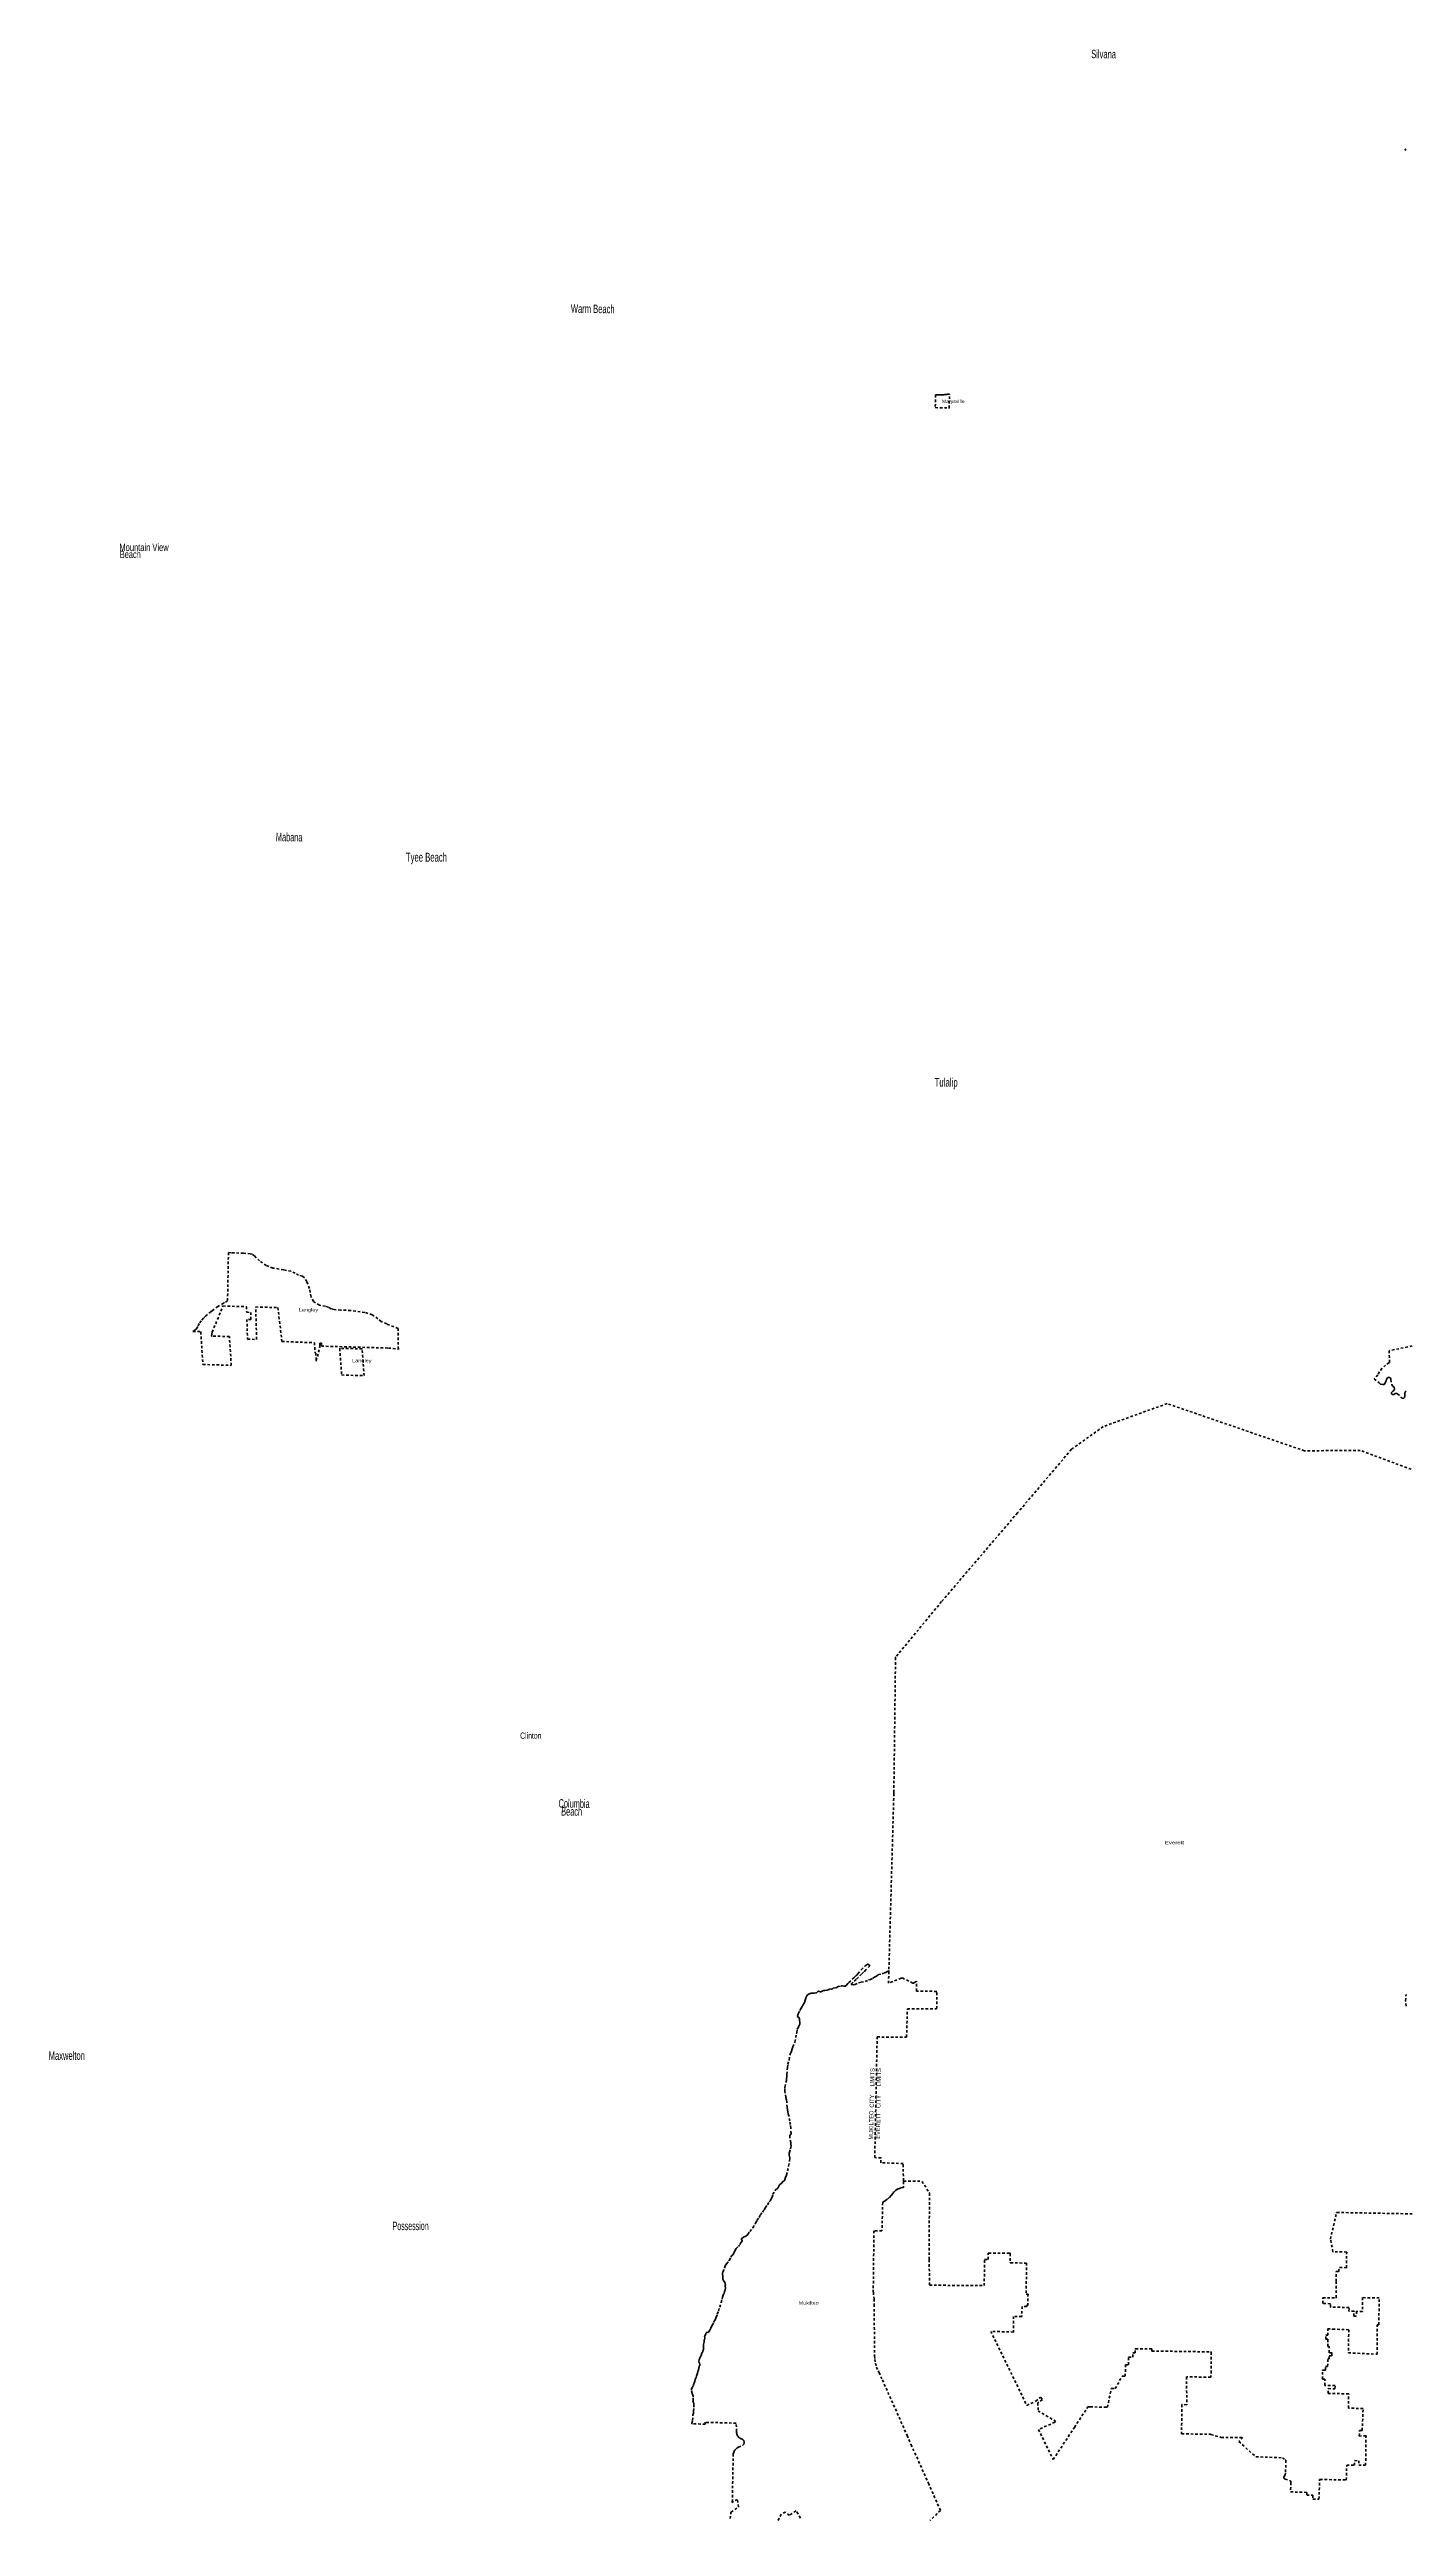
# Model space of a CAD drawing. Header units: feet. Extents: x -903180 to 1023491, y -707744 to 564635.
# Drawn here: x -358125 to -293794, y 142515 to 259389 of the extents above; entities that cross this region are included whole.
import ezdxf

# ---------------------------------------------------------------- set-up
doc = ezdxf.new("R2010")
doc.units = ezdxf.units.FT
doc.header["$LTSCALE"] = 80
doc.linetypes.add('SHORT_DASHED', pattern=[2.7, 1.5, -1.2])
doc.layers.add('13', color=7, linetype='SHORT_DASHED', lineweight=40)
for name, color, linetype in [('15', 7, 'Continuous'), ('16', 7, 'Continuous'), ('36', 7, 'Continuous')]:
    doc.layers.add(name, color=color, linetype=linetype)

msp = doc.modelspace()

# ---------------------------------------------------------------- linework, layer by layer
at = {"layer": '13'}
for p, q in [((-319184.71, 167886.34), (-319064.07, 167942.91)), ((-322895.04, 164604.69), (-322862.07, 164690.28)), ((-325298.49, 155440.83), (-325258.33, 155499.98)), ((-327265.49, 149607.32), (-327278.64, 149638.71)), ((-306934.54, 149988.1), (-306740.77, 149984.87)), ((-297737.6, 148941.4), (-297734.86, 149349.27)), ((-325488.62, 143240.23), (-325712.67, 143112.44))]:
    msp.add_line(p, q, dxfattribs=at)
for points in [[(-293822.42, 254647.57), (-293797.4, 254648.78), (-293797.88, 254613.71), (-293822.9, 254612.5)], [(-315446.87, 242382.37), (-315430.69, 243046.59), (-315438.02, 243045.46), (-315445.72, 243044.28), (-315454.22, 243043.02), (-315464.79, 243041.45), (-315474.76, 243040.01), (-315488.93, 243038), (-315502.58, 243036.15), (-315519.62, 243033.88), (-315534.19, 243032), (-315551.46, 243029.84), (-315568.12, 243027.86), (-315582.27, 243026.22), (-315592.42, 243025.1), (-315604.79, 243023.77), (-315621.47, 243022.02), (-315631.58, 243020.99), (-315643.2, 243019.87), (-315650.87, 243019.13), (-315665.16, 243017.82), (-315673.54, 243017.07), (-315686.28, 243015.98), (-315697.28, 243015.08), (-315706.35, 243014.35), (-315714.05, 243013.75), (-315723.38, 243013.08), (-315730.03, 243012.58), (-315737.87, 243012.03), (-315745.56, 243011.5), (-315753.7, 243010.94), (-315757.2, 243010.72), (-315762.23, 243010.41), (-315772.59, 243009.77), (-315783.61, 243009.12), (-315798.21, 243008.31), (-315811.08, 243007.65), (-315820.2, 243007.22), (-315829.21, 243006.8), (-315841.47, 243006.27), (-315853.94, 243005.8), (-315865.43, 243005.38), (-315878.85, 243004.93), (-315890.5, 243004.6), (-315902.41, 243004.27), (-315911.38, 243004.09), (-315921.86, 243003.86), (-315930.24, 243003.72), (-315942.23, 243003.5), (-315948.92, 243003.43), (-315958.46, 243003.34), (-315966.9, 243003.27), (-315977.05, 243003.24), (-315987.44, 243003.2), (-315998.74, 243003.22), (-316006.24, 243003.22), (-316015.97, 243003.32), (-316032.26, 243003.44), (-316050.38, 243003.67), (-316065.96, 243003.94), (-316076.32, 243004.2), (-316091.91, 243004.57), (-316106.61, 242401.36)], [(-349494.04, 197000.19), (-349581.78, 198363.53), (-350404.76, 198388.77), (-350424.78, 198389.38), (-350424.31, 198410.38), (-350423.99, 198424.24), (-350419.65, 198458.38), (-350411.76, 198491.87), (-350397.78, 198573.81), (-349886.91, 199814.96), (-348770.97, 199778.8), (-348763.1, 199516.93), (-348572.81, 199511.05), (-348562.85, 199179.61), (-348753.03, 199181.94), (-348724.74, 198240.35), (-348290.8, 198231.19), (-348335.19, 199768.73), (-347281.43, 199738.52), (-347093.97, 198132.51), (-345551.29, 198071.24), (-345518.06, 197582.12), (-345487.93, 197581.14), (-345462.3, 197203.88), (-345406.45, 197413.32), (-345296.83, 197871.8), (-345291.5, 197939.25), (-345291.5, 198059.05), (-345215.12, 198055.38), (-345217.86, 197911.19), (-342039, 197821.95), (-341569.82, 197767.79), (-341581.87, 198755.27), (-342123, 198962.95), (-342385, 199083.95), (-342545, 199206.95), (-342810, 199398.95), (-343165, 199511.95), (-343829, 199597.95), (-344308, 199622.95), (-344620, 199647.95), (-344755, 199683.95), (-344887, 199755.95), (-345039, 199800.95), (-345313, 199848.95), (-345590, 200026.95), (-345712, 200251.95), (-345745, 200459.95), (-345785, 200648.95), (-345911, 200974.95), (-346024, 201149.95), (-346120, 201225.95), (-346300, 201272.95), (-346460, 201363.95), (-346668, 201459.95), (-347012, 201530.95), (-347517, 201614.95), (-347837, 201736.95), (-348155, 201952.95), (-348395, 202187.95), (-348503, 202272.95), (-348591, 202293.95), (-348917, 202312.95), (-349493, 202340.95), (-349629.04, 202350.54), (-349670.42, 200053.38), (-349819.65, 199972.62), (-349850.85, 199955.73), (-349859.65, 199950.58), (-350131.5, 199791.58), (-350403.91, 199591.31), (-350458.87, 199545.26), (-350703.13, 199342.04), (-350818.2, 199231.74), (-350921.1, 199110.01), (-351010.72, 198978.19), (-351086.07, 198837.72), (-351100.66, 198805.77), (-351130.92, 198762.06), (-351165.58, 198721.74), (-351204.26, 198685.27), (-351246.55, 198653.04), (-351291.97, 198625.4), (-351316.14, 198613.2), (-350959.52, 198597.9), (-350939.59, 198597.05), (-350938.23, 198576.02), (-350839.47, 197041.46)], [(-343194.75, 196511.84), (-343284.37, 197762.02), (-343285.81, 197782.09), (-344350.47, 197808.99), (-344349.02, 197788.82), (-344259.72, 196543.31)]]:
    msp.add_lwpolyline(points, close=True, dxfattribs=at)
for points in [[(-293062.13, 198009.67), (-294574.09, 197693.99), (-294568.62, 197145.45), (-294568.45, 197127.99), (-294592.48, 197112.84), (-294750.5, 197013.25), (-294923.03, 196852.57), (-295039.35, 196691.05), (-295117.32, 196545.07), (-295290.2, 196354.16), (-295051.21, 196175.13), (-294993.64, 196115.79), (-294881.43, 196091.91), (-294809.05, 196098.87), (-294764.07, 196168.74), (-294714.69, 196272.83), (-294697.76, 196349.17), (-294652.83, 196415.02), (-294574.19, 196442.05), (-294530.37, 196409.13), (-294496.77, 196362.25), (-294501.22, 196324.01), (-294451.82, 196073.28), (-294408.38, 196008.1), (-294338.57, 195964.71), (-294325.59, 195869.76), (-294358.44, 195805.74), (-294411.03, 195774.29), (-294461.98, 195708.53), (-294466.61, 195654.17), (-294418.76, 195623.21), (-294364.54, 195622.38), (-294315.93, 195657.93), (-294257.38, 195685.26), (-294181.39, 195655.88), (-294008.6, 195483.91), (-293962.77, 195450.96), (-293898.79, 195425.79), (-293848.01, 195475.42), (-293833.05, 195555.83), (-293839.85, 195664.8), (-293820.86, 195745.15), (-293766.21, 195782.62)], [(-293133.09, 191920.49), (-295949.43, 192970.22), (-298600.41, 192949.1), (-305110.67, 195186.7), (-308137.82, 194098.44), (-309643.33, 193022), (-312202.68, 190010.19), (-315806.74, 185799.51), (-317974.46, 183182.35), (-317991.4, 183161.9), (-317991.64, 183142.35), (-318070.33, 176732.96), (-318070.51, 176718.44), (-318071.22, 176692.96), (-318307.02, 168317.6), (-318315.13, 168297.6)], [(-322862.07, 164690.28), (-322763.96, 164922.9), (-322725.03, 165131.22), (-322685.25, 165303.24), (-322676.89, 165375.53), (-322655.8, 165530.01), (-322596.22, 165628.85), (-322574.56, 165676.52), (-322553.6, 165702.04), (-322527.12, 165773.73), (-322526.86, 165844.27), (-322550.03, 165937.71), (-322549.96, 166002.19), (-322551.27, 166024.4), (-322563.59, 166079.21), (-322607.52, 166090.7), (-322622.83, 166115.37), (-322635.36, 166164.14), (-322626.02, 166204.15), (-322599.15, 166287.92), (-322524.59, 166414.49), (-322472.81, 166521.64), (-322415.58, 166610.48), (-322391.44, 166672.17), (-322355.75, 166717.37), (-322310.85, 166798.55), (-322269, 166910.06), (-322245.89, 167002.01), (-322245.56, 167012.09), (-322234.08, 167056.04), (-322176.72, 167148.91), (-322139.47, 167179.96), (-322110.91, 167191.13), (-321992.63, 167237.7), (-321845.51, 167241.02), (-321776.86, 167246.87), (-321738.18, 167259.73), (-321674.13, 167310.06), (-321632.99, 167336.96), (-321612.74, 167340.34), (-321606.37, 167337.98), (-321585.82, 167303.75), (-321575.15, 167297.98), (-321571.9, 167296.22), (-321559.83, 167295.83), (-321531.66, 167294.93), (-321472.09, 167331.3), (-321388.71, 167356.82), (-321338.15, 167363.26), (-321231.08, 167373.91), (-321141.08, 167417.36), (-321122.33, 167436.91), (-321023.89, 167429.71), (-320983.2, 167442.5), (-320948.03, 167471.6), (-320818.37, 167495.64), (-320781.52, 167514.6), (-320718.05, 167546.82), (-320567.95, 167580.27), (-320559.84, 167582.02), (-320523.57, 167582.87), (-320435.51, 167565.92), (-320385.03, 167570.34), (-320321.1, 167616.65), (-320220.98, 167724.26), (-320202.02, 167749.85), (-319961.34, 167969.82), (-319863.55, 168067.42), (-319783.98, 168161.6), (-319612.73, 168351.55), (-319437.85, 168529.3), (-319353.36, 168589.05), (-319338.88, 168600.68), (-319318.44, 168610.09), (-319304.49, 168605.62), (-319215.78, 168546.32), (-319210.01, 168538.08), (-319401.64, 168340.72), (-319501.96, 168227.07), (-319601.38, 168141.6), (-319757.51, 167983.4), (-319863.42, 167884.04), (-319996.05, 167767.4), (-320062.57, 167703.04), (-320096.32, 167655.76), (-320096.71, 167643.68), (-320090.67, 167643.48), (-320002.48, 167630.56), (-319939.34, 167652.72), (-319927.14, 167656.35), (-319741.75, 167722.93), (-319625.91, 167755.47), (-319433.44, 167791.59), (-319270.05, 167862.89), (-319184.71, 167886.34)], [(-319064.07, 167942.91), (-318950.9, 168017.87), (-318897.88, 168038.32), (-318816.89, 168114.3), (-318800.6, 168119.83), (-318626.44, 168150.48), (-318585.36, 168175.36), (-318530.52, 168189.71), (-318522.28, 168195.49), (-318481.27, 168218.36), (-318452.98, 168221.47), (-318401.9, 168244.01), (-318335.13, 168285.25), (-318315.13, 168297.6)], [(-317622.75, 158329.3), (-317618.22, 158349.3), (-317626.66, 159158.2), (-318684.65, 159201.06), (-318678.91, 159430.86), (-318975.4, 159443.38), (-318862.75, 165161.76), (-317465.8, 165151.9), (-317429.25, 166500.87), (-316040.07, 166503.26), (-316036.67, 167321.64), (-316997.77, 167339), (-316999.19, 167790.5), (-316999.24, 167808.15), (-317019.25, 167796.81), (-317128.97, 167718.06), (-317145.16, 167706.44), (-317168.97, 167717.8), (-317638.37, 167941.76), (-317722.94, 167941.56), (-318321.72, 167710.65), (-318310.09, 168277.6), (-318315.13, 168297.6)], [(-293775.94, 166624.15), (-293799.61, 166873.97), (-293776.72, 167177.22)], [(-325258.33, 155499.98), (-325261.7, 155520.25), (-325290.5, 155563.48), (-325289.09, 155607.77), (-325280.98, 155609.52), (-325196.37, 155673.3), (-325092.09, 155722.33), (-324994.84, 155803.83), (-324904, 155935.92), (-324751.25, 156114.37), (-324650.89, 156292.49), (-324648.16, 156314.57), (-324627.27, 156338.08), (-324569.07, 156457.1), (-324560.37, 156476.97), (-324465.77, 156600.88), (-324401.21, 156729.78), (-324294.41, 156857.32), (-324268.72, 156904.86), (-324266.06, 156924.92), (-324247.7, 156932.39), (-324214.41, 156965.57), (-324156.59, 157072.53), (-324063.75, 157204.54), (-323988.93, 157339.16), (-323943, 157390.07), (-323883.76, 157478.84), (-323870.39, 157518.71), (-323846.64, 157568.32), (-323803.95, 157705.99), (-323712.2, 157866.25), (-323701.69, 157880.02), (-323653.29, 157944.97), (-323604.56, 157957.49), (-323567.06, 157996.59), (-323545.19, 158050.3), (-323510.54, 158125.75), (-323489.58, 158151.27), (-323407.17, 158209.07), (-323386.16, 158236.61), (-323345.92, 158297.78), (-323284.41, 158332.07), (-323257.29, 158361.42), (-323243.8, 158405.32), (-323216.02, 158517.27), (-323184.29, 158564.61), (-323168.66, 158612.47), (-323164.11, 158628.44), (-323111.82, 158814.16), (-323062.12, 159044.29), (-323015.92, 159290.66), (-322998.41, 159396.89), (-323001.07, 159439.3), (-323029.68, 159551.05), (-323030.52, 159649.82), (-323022.74, 159703.98), (-322977.45, 159859.69), (-322954.93, 159933.52), (-322944.55, 160005.73), (-322954.15, 160082.62), (-322957.99, 160151.25), (-323007.05, 160378.53), (-323010.42, 160398.78), (-323001.4, 160491.19), (-322965.52, 160542.43), (-322940.73, 160561.78), (-322938, 160583.86), (-322960, 160838.47), (-322972.73, 161006.13), (-323007.45, 161178.53), (-323054.1, 161417.82), (-323081.1, 161517.43), (-323101.99, 161618.86), (-323108.55, 161727.89), (-323131.46, 161829.38), (-323145.48, 162081.73), (-323162.16, 162189.06), (-323195.25, 162286.86), (-323192.72, 162302.89), (-323218.67, 162497.18), (-323244.7, 162564.52), (-323247.68, 162721.8), (-323237.51, 162787.96), (-323166.98, 163102.08), (-323152.25, 163246.69), (-323149.85, 163383.65), (-323110.79, 163720.94), (-323091.84, 163871.46), (-323054.08, 164043.54), (-323038.83, 164079.33), (-322993.73, 164353.96), (-322970.11, 164399.54), (-322959.54, 164415.32), (-322922.88, 164490.72), (-322895.04, 164604.69)], [(-317622.75, 158329.3), (-317617.8, 158309.3), (-317615.02, 158042.48), (-317614.81, 158022.74), (-317637.62, 158020.63), (-317662.76, 158018.31), (-317733.19, 158005.69), (-317801.91, 157985.76), (-317868.18, 157958.77), (-317931.26, 157924.99), (-317990.46, 157884.81), (-318045.14, 157838.66), (-318076.81, 157805.67), (-318096.79, 157784.85), (-318109.23, 157765.67), (-318121.76, 157746.36), (-318198.54, 157644.76), (-318285.52, 157551.74), (-318381.74, 157468.32), (-318486.16, 157395.42), (-318577.63, 157344.88), (-318597.34, 157334.72), (-318597.91, 157313.83), (-318634.69, 155973.36), (-319014.52, 155972.97), (-319045.84, 153171.03), (-319046.07, 153151.03), (-319045.01, 153131.03), (-319045.47, 153097.32), (-319045.62, 153085.89), (-319042.54, 153057.32), (-319008.45, 152740.87), (-319004.65, 152481), (-318986.97, 150080.54), (-318986.83, 150060.35), (-318985.35, 150040.54), (-318973, 149874.58), (-318939.8, 149691.08), (-318887.6, 149512.05), (-318816.98, 149339.46), (-318773.56, 149253.52), (-318614.62, 148906.6), (-317439.91, 146271.1), (-317259.93, 145838.56), (-317076.66, 145447.78), (-316433.68, 144016.32), (-315860.02, 142715.58), (-316350.88, 142240.4)], [(-317622.75, 158329.3), (-317602.75, 158329.04), (-316736, 158317.65), (-316400.23, 157796.42), (-316384.33, 157771.73), (-316384.37, 157756.42), (-316393.24, 154646.07), (-316395.69, 154626.07), (-316395.38, 154606.07), (-316376.85, 153393.96), (-313782.3, 153375.2), (-313770.65, 154615.64), (-313595.93, 154614.9), (-313593.59, 154897.48), (-313593.43, 154917.48), (-313573.43, 154917.24), (-312576.32, 154905.39), (-312556.32, 154905.15), (-312556.38, 154885.15), (-312557.51, 154470.16), (-312557.55, 154452.36), (-312537.56, 154452.13), (-311773.14, 154443.61), (-311797.93, 152973.24), (-311705.21, 152975.94), (-311719.11, 152433.59), (-311777.28, 152435.32), (-311777.28, 152380.39), (-311987.45, 152386.54), (-312000.85, 151906.81), (-312387.93, 151914.83), (-312395.93, 151175.11), (-313468.68, 151205.71), (-311768.92, 147698.48), (-311334.21, 147892.02), (-311114.13, 148082.38), (-311026.57, 147970), (-311235.64, 147816.25), (-311231.12, 147431.63), (-310397.22, 146947.13), (-310433.3, 146894.79), (-311209.25, 146554.54), (-310509.86, 145128.72), (-309508.92, 146654.03), (-308873.52, 147621.31), (-308800.78, 147622.43), (-308780.88, 147622.4), (-308760.78, 147622.22), (-308072.16, 147616.04), (-307940.79, 147612.19), (-307759.76, 148489.38), (-307740.91, 148489.38), (-307566.58, 148489.38), (-307258.65, 149060.04), (-307247.88, 149079.99), (-307233.76, 149079.87)], [(-297734.86, 149349.27), (-297734.75, 149371.27), (-297714.76, 149371.09), (-297597.82, 149370.04), (-297598.86, 149543.48), (-297496.98, 149541.47), (-297492.95, 149896.41), (-297427.65, 149896.16), (-297426.4, 150043.64), (-297291.27, 150045.65), (-297289.97, 150194.83), (-297422.91, 150194.38), (-297420.39, 150490.33), (-297488.96, 150490.33), (-297486.03, 150692.41), (-297485.74, 150712.35), (-297485.27, 150732.41), (-297482.77, 150838.01), (-297579.32, 150841.04), (-297577.95, 151022.28), (-297493.96, 151022.66), (-297490.91, 151323.25), (-297298.84, 151318.11), (-297278.67, 151316.72), (-297258.84, 151315.85), (-296494.61, 151282.43), (-296512.79, 150186.42), (-295153.69, 150121.01), (-295146.64, 151517.27), (-295072.73, 151519.7), (-295048.1, 152788.2), (-295836.65, 152804.03), (-295843.12, 152147.29), (-296127.69, 152157.13), (-296137.74, 151922.82), (-296251.58, 151926.72), (-296244.9, 152157.72), (-296485.85, 152167.67), (-296478.67, 152332.04), (-297362.07, 152358.74), (-297360.42, 152518.67), (-297725.28, 152530.7), (-297723.05, 152793.02), (-297115.54, 152788.98), (-297095.54, 152788.85), (-297095.44, 152808.88), (-297091.48, 153576.46), (-297094.64, 154044.34), (-296987.24, 154039.57), (-296928.42, 154227.7), (-296601.31, 154224.77), (-296593.63, 154967.42), (-297245.69, 154979.92), (-297364.52, 155580.29), (-297083.52, 156821.65), (-297079, 156841.62), (-297060.68, 156841.29), (-290044.05, 156714.91)], [(-327278.64, 149638.71), (-327286.93, 149696.62), (-327308.37, 149728.67), (-327330.91, 149760.5), (-327320.37, 149794.63), (-327305.39, 149852.24), (-327299.53, 149875.66), (-327272.57, 149933.14), (-327222.73, 150048.74), (-327215.88, 150068.2), (-327200.53, 150113.12), (-327193.99, 150131.85), (-327187.36, 150150.97), (-327185.67, 150153.73), (-327175.95, 150172.52), (-327149.98, 150221.68), (-327136.56, 150247.02), (-327132.03, 150257.9), (-327122.7, 150281.77), (-327098.99, 150342.41), (-327100.15, 150437.75), (-327100.21, 150539.16), (-327090.61, 150586.22), (-327062.45, 150713.05), (-327062.01, 150781.99), (-327052.84, 150825.29), (-327038.93, 150880.97), (-327039.92, 150894.01), (-327043.23, 150955.21), (-327039.37, 150979.52), (-326988.85, 151083.25), (-326980.46, 151101.37), (-326962.79, 151138.05), (-326948.43, 151153.51), (-326940.04, 151161.02), (-326920.6, 151165.88), (-326903.82, 151159.25), (-326896.75, 151157.49), (-326870.69, 151151.74), (-326858.32, 151168.09), (-326803.99, 151264.42), (-326754.95, 151355.89), (-326723.79, 151439.41), (-326690.9, 151480.06), (-326683.84, 151493.32), (-326616.25, 151621.02), (-326593.72, 151685.98), (-326574.73, 151705.42), (-326529.45, 151788.94), (-326500.29, 151873.78), (-326442.87, 152014.52), (-326389.12, 152167.19), (-326330.92, 152356.41), (-326260.45, 152569.27), (-326219.37, 152724.8), (-326197.05, 152832.17), (-326186.01, 152882.1), (-326153.32, 152964.73), (-326123.94, 153006.26), (-326098.32, 153087.56), (-326076.28, 153156.96), (-326068.29, 153172.4), (-326058.57, 153258.12), (-326062.99, 153366.82), (-326053.27, 153415.42), (-326063.93, 153460.57), (-326070.28, 153480.57), (-326075.05, 153500.57), (-326081, 153525.56), (-326144.52, 153616.26), (-326176.45, 153687.81), (-326186.32, 153819.1), (-326204.17, 153952.67), (-326179.45, 154032.47), (-326097.7, 154195.07), (-326065.91, 154306.89), (-326002.39, 154403.58), (-325907.21, 154545.6), (-325871.85, 154580.73), (-325794.71, 154725.34), (-325788.16, 154741.25), (-325766.75, 154780.86), (-325702.38, 154841.26), (-325638.47, 154950.03), (-325611.87, 155025.74), (-325548.16, 155128.47), (-325444.14, 155231.92), (-325426.95, 155265.62), (-325389.97, 155288.62), (-325346.24, 155333.55), (-325343.84, 155345.56), (-325358.76, 155382.31), (-325350.14, 155400.18), (-325331.64, 155411.67), (-325298.49, 155440.83)], [(-325712.67, 143112.44), (-325732.67, 143099.04), (-325732.28, 143119.04), (-325687.98, 145391.14), (-325676.59, 145438.38), (-325660.33, 145484.17), (-325639.37, 145528.01), (-325613.94, 145569.42), (-325584.32, 145607.95), (-325550.84, 145643.17), (-325513.86, 145674.69), (-325473.79, 145702.18), (-325437.73, 145722.09), (-325251.3, 145800.11), (-325236.79, 145809.68), (-325223.36, 145820.72), (-325211.15, 145833.1), (-325200.31, 145846.69), (-325190.94, 145861.34), (-325183.16, 145876.88), (-325177.05, 145893.16), (-325172.67, 145909.98), (-325170.07, 145927.17), (-325169.29, 145944.54), (-325170.32, 145961.89), (-325173.17, 145979.04), (-325177.79, 145995.8), (-325184.13, 146011.99), (-325192.14, 146027.42), (-325201.71, 146041.93), (-325212.75, 146055.37), (-325225.13, 146067.57), (-325238.72, 146078.41), (-325253.36, 146087.78), (-325268.91, 146095.56), (-325285.18, 146101.67), (-325302.01, 146106.05), (-325304.75, 146106.59), (-325339.82, 146124.06), (-325372.88, 146145.11), (-325403.56, 146169.49), (-325431.52, 146196.95), (-325456.45, 146227.18), (-325478.09, 146259.85), (-325496.19, 146294.6), (-325510.57, 146331.06), (-325521.05, 146368.81), (-325527.53, 146407.46), (-325529.94, 146446.57), (-325529.82, 146459.93), (-325548.41, 146855.43), (-327018.59, 146893.47), (-327014.5, 146807.95), (-327634.76, 146825.5), (-327651.82, 146825.99), (-327648.1, 146846.07), (-327622.3, 146985.41), (-327600.47, 147229.21), (-327575.01, 147323.83), (-327571.37, 147432.99), (-327559.58, 147615.91), (-327562.68, 147704.77), (-327564, 147753.85), (-327573.73, 147834.09), (-327593.62, 147858.19), (-327610.3, 147905.05), (-327593.07, 147903.72), (-327593.19, 147920.6), (-327590.19, 148087.63), (-327593.19, 148117.1), (-327593.29, 148140.68), (-327597.49, 148187.98), (-327633.73, 148263.59), (-327636.85, 148269.93), (-327666.66, 148416.99), (-327664.45, 148463.41), (-327644.78, 148519.55), (-327621.36, 148553.59), (-327564.76, 148672.05), (-327550.65, 148711.97), (-327539.6, 148743.26), (-327502.69, 148842.28), (-327493.05, 148921.75), (-327450.74, 149026.08), (-327429.5, 149081.41), (-327411.01, 149124.55), (-327394.21, 149170.09), (-327383.72, 149217.84), (-327365.27, 149298.96), (-327352.67, 149332.56), (-327324.72, 149443.74), (-327316.98, 149472.26), (-327308.59, 149506.3), (-327297.09, 149534.82), (-327265.49, 149607.32)], [(-307233.76, 149079.87), (-307094.39, 149078.66), (-307083.69, 149625.49), (-306943.16, 149625.66), (-306934.54, 149988.1)], [(-306740.77, 149984.87), (-306733.37, 150183.91), (-306622.45, 150183.91), (-306622.44, 150357.53), (-306622.44, 150380.38), (-306602.44, 150380.17), (-305834.06, 150372.13), (-305833.6, 150272.67), (-303033.36, 150234.25), (-303013.36, 150233.97), (-303013.66, 150213.76), (-303026.88, 149331.99), (-303031.41, 149051.89), (-303031.73, 149031.95), (-303048.08, 149032.21), (-304184.27, 149050.45), (-304181.84, 147729.86), (-304417.6, 147731.44), (-304421.38, 146346.62), (-303072.8, 146328.19), (-303062.79, 146328.05), (-303032.8, 146319.52), (-302544.38, 146180.55), (-301515.73, 146177.36), (-301707.53, 145978.8), (-300895.35, 145257.65), (-299634.32, 145214.82), (-299505.79, 145120.74), (-299482.02, 145103.34), (-299482.26, 145086.1), (-299490.58, 144482.44), (-299517.17, 144405.7), (-299551.64, 144332.16), (-299555.15, 144325.66), (-299559.92, 144318.81), (-299563.95, 144311.5), (-299567.2, 144303.81), (-299569.62, 144295.83), (-299571.2, 144287.63), (-299571.91, 144279.31), (-299571.74, 144270.97), (-299570.71, 144262.69), (-299568.81, 144254.56), (-299566.08, 144246.67), (-299562.54, 144239.11), (-299558.22, 144231.97), (-299553.19, 144225.31), (-299547.48, 144219.22), (-299541.17, 144213.76), (-299534.32, 144208.98), (-299527.01, 144204.95), (-299519.32, 144201.71), (-299511.34, 144199.28), (-299509.27, 144198.8), (-299312.36, 144132.47), (-299288.9, 144125.89), (-299272.36, 144118.99), (-299270.95, 144118.21), (-299264.9, 144113.96), (-299259.34, 144109.1), (-299254.31, 144103.69), (-299249.87, 144097.78), (-299246.08, 144091.45), (-299242.97, 144084.75), (-299240.58, 144077.76), (-299238.93, 144070.56), (-299238.84, 144069.79), (-299238.41, 144049.79), (-299239.17, 144029.79), (-299255.67, 143594.43), (-298482.09, 143573.66), (-298487.02, 143445.46), (-298195.28, 143439.06), (-298197.77, 143256.72), (-297908.23, 143251.41), (-297876.68, 144168.85), (-297875.99, 144188.85), (-297856.04, 144188.37), (-296612.96, 144158.45), (-296590.34, 144860.28), (-296228.1, 144860.3), (-296222.71, 145078.46), (-296022.33, 145073.79), (-296024.97, 144863.79), (-295695.05, 144856.1), (-295677.49, 146251.07), (-295994.49, 146243.57), (-295983.6, 146507.31), (-295857.84, 146506.12), (-295814.09, 147546.58), (-296512.4, 147563.96), (-296497.82, 148244.71), (-297474.06, 148262.45), (-297471.48, 148489.35), (-297149.7, 148482.5), (-297146.28, 148631.48), (-297623.03, 148646.08)], [(-297623.03, 148646.08), (-297628.11, 148940.55), (-297737.6, 148941.4)], [(-325830, 142329.74), (-325797.21, 142631.96), (-325440.44, 142877.32), (-325488.62, 143240.23)], [(-322500.63, 142356.8), (-322707.96, 142695.54), (-323017.87, 142481.3), (-323219.19, 142638.04), (-323416.01, 142544.12), (-323555.1, 142246.67)]]:
    msp.add_lwpolyline(points, dxfattribs=at)

# ---------------------------------------------------------------- texts
at = {"layer": '15', "width": 0.8}
for s, rotation, p in [('LIMITS', 88.586, (-319003.26, 162815.67)), ('LIMITS', 88.586, (-318695.24, 162814.71)), ('MUKILTEO', 89.271, (-319056.5, 160296.23)), ('CITY', 89.158, (-319019.35, 161810.77)), ('EVERETT', 89.158, (-318729.56, 160336.65)), ('CITY', 89.158, (-318706.69, 161792.43))]:
    msp.add_text(s, height=201.4, rotation=rotation, dxfattribs=at).set_placement(p)
at = {"layer": '16'}
for s, width, p in [('Silvana', 0.65, (-308712.37, 258970.62)), ('Warm Beach', 0.65, (-333390.13, 246897.66)), ('Mabana', 0.6, (-347380.45, 221849.47)), ('Tulalip', 0.7, (-316144.98, 210221.63)), ('Columbia', 0.6, (-333972.68, 176036.81)), ('Beach', 0.6, (-333847.66, 175659.84))]:
    msp.add_text(s, height=400, rotation=359.37, dxfattribs=dict(at, width=width)).set_placement(p)
for s, height, width, p in [('Mountain View', 350, 0.7, (-354799.41, 235601.66)), ('Beach', 350, 0.6, (-354781.53, 235269.8)), ('Tyee Beach', 420, 0.65, (-341211.33, 220879.99)), ('Clinton', 300, 0.65, (-335795.28, 179295.51)), ('Maxwelton', 400, 0.65, (-358154, 164075.95)), ('Possession', 400, 0.5, (-341844.1, 156004.56))]:
    msp.add_text(s, height=height, dxfattribs=dict(at, width=width)).set_placement(p)
at = {"layer": '36'}
for s, width, p in [('Marysville', 1.15, (-315790.49, 242623.46)), ('Langley', 1.25, (-346296.45, 199557.19)), ('Langley', 1.25, (-343763.01, 197147.62)), ('Everett', 1.35, (-305211.8, 174296.33)), ('Mukilteo', 1.2, (-322579.84, 152477.17))]:
    msp.add_text(s, height=157.5, dxfattribs=dict(at, width=width)).set_placement(p)

doc.saveas('drawing.dxf')
